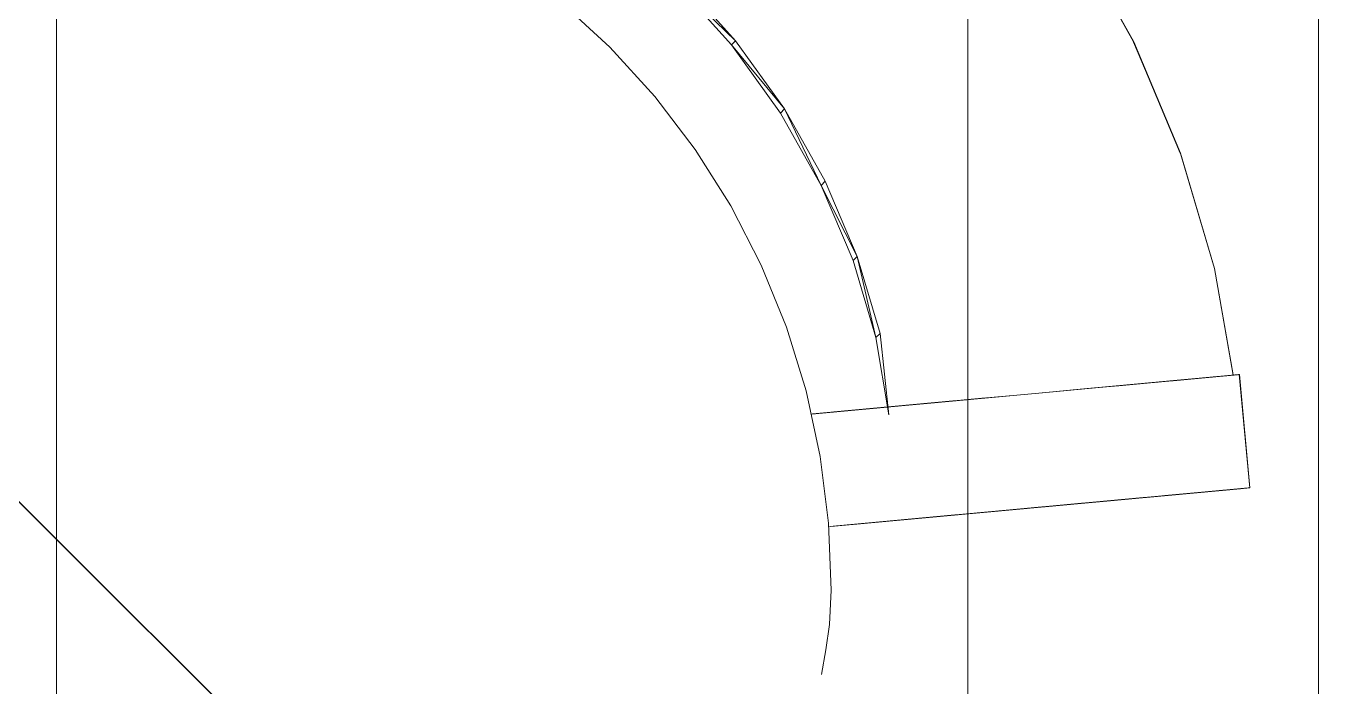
# Model space of a CAD drawing. Extents: x -566 to 72611, y -487 to 32334.
# Drawn here: x 192.74 to 205.76, y 270.48 to 277.02 of the extents above; entities that cross this region are included whole.
import ezdxf

# ---------------------------------------------------------------- set-up
doc = ezdxf.new("R2010")
doc.units = 0
doc.header["$LTSCALE"] = 0.5
doc.header["$MEASUREMENT"] = 0
doc.layers.add('ceilling', color=141, linetype='CONTINUOUS', lineweight=18)
doc.layers.add('floor', color=7, linetype='CONTINUOUS', lineweight=5, true_color=0xcfcfcf)
doc.layers.add('layout', color=7, linetype='CONTINUOUS', lineweight=5, true_color=0xcfcfcf)

msp = doc.modelspace()

# ---------------------------------------------------------------- hatches: boundary and pattern name
at = {"layer": 'floor'}
h = msp.add_hatch(dxfattribs=at)
h.set_pattern_fill('ANSI37', color=256, scale=100, angle=45)
h.set_pattern_definition([(90, (243.028, 267.632), (-12.5, 9e-16), []), (180, (243.028, 267.632), (-9e-16, -12.5), [])])
h.paths.add_polyline_path([(253.46925, 349.5), (154.11744, 349.5), (154.11744, 348.5), (101.14781, 348.5), (101.14781, 349.5), (0, 349.5), (0, 344.5), (36, 344.5, -0.33835703), (0, 308.66941), (0, 308.5), (0, 173.75), (253.46925, 173.75)])
h.paths.add_polyline_path([(36, 344.5), (0, 344.5), (0, 308.66941, 0.33835703)], flags=17)
h.paths.add_polyline_path([(253.46925, 173.75), (0, 173.75), (0, 173.74997), (0, 169.75), (253.46925, 169.75)])
h.paths.add_polyline_path([(253.46925, 169.75), (0, 169.75), (0, 149.21137), (36, 149.21137, -0.33835703), (0, 113.38078), (0, 113.21137), (0, 29.94998), (0, -5), (253.46925, -5)])
h.paths.add_polyline_path([(36, 149.21137), (0, 149.21137), (0, 113.38078, 0.33835703)], flags=17)
h.paths.add_polyline_path([(575.25, 169.75), (510, 169.75), (474.75, 169.75), (327.5, 169.75), (285.46925, 169.75), (285.46925, 165.75), (253.46925, 165.75), (253.46925, -5), (263.99725, -5), (263.99725, 95.99051), (287, 95.99051), (287, 97.5), (292, 97.5), (292, -5), (341.25, -5), (341.25, 13.02988), (341.25012, 15.02988), (346.24839, 15.02988, 0.36108524), (374.08728, 41.24999), (346.25012, 41.24999), (346.25012, 42.99999), (341.25, 42.99999), (341.25, 44.99999), (341.25, 97.5), (357.75, 97.5), (405.75, 97.5), (575.25, 97.5)])

# ---------------------------------------------------------------- linework, layer by layer
at = {"layer": 'ceilling'}
msp.add_line((202.06343, 349.5), (202.06343, 173.75), dxfattribs=at)
at = {"layer": 'layout'}
for points in [[(183.09202, 281.88409, -69.73263), (204.82751, 260.14602, -69.72025), (204.82885, 260.14727, -69.73263)], [(203.70633, 276.86644, -67.45901), (203.70633, 276.86644, -67.45901), (203.12299, 277.91277, -67.49301), (203.70424, 276.86699, -67.41885)], [(199.20552, 277.49902, -76.60426), (199.20552, 277.49902, -76.60426), (199.16469, 277.45838, -77.4938), (199.76212, 276.87668, -76.60138)], [(199.16469, 277.45838, -77.4938), (199.16469, 277.45838, -77.4938), (199.76212, 276.87668, -76.60138), (199.72137, 276.83612, -77.49094)], [(198.51748, 276.81377, -80.51045), (198.51748, 276.81377, -80.51045), (198.03177, 277.26055, -80.51045), (198.51748, 276.81377, -79.38364)], [(198.03177, 277.26055, -79.38364), (198.03177, 277.26055, -79.38364), (198.51748, 276.81377, -79.38364), (198.03177, 277.26055, -80.51045)], [(198.96202, 276.32598, -80.51045), (198.96202, 276.32598, -80.51045), (198.51748, 276.81377, -80.51045), (198.96202, 276.32598, -79.38364)], [(198.51748, 276.81377, -79.38364), (198.51748, 276.81377, -79.38364), (198.96202, 276.32598, -79.38364), (198.51748, 276.81377, -80.51045)], [(199.76212, 276.87668, -76.60138), (199.76212, 276.87668, -76.60138), (199.72137, 276.83612, -77.49094), (200.24661, 276.20203, -76.5928)], [(200.20586, 276.16147, -77.48236), (200.20586, 276.16147, -77.48236), (200.24661, 276.20203, -76.5928), (199.72137, 276.83612, -77.49094)], [(203.70424, 276.86699, -67.41885), (203.70424, 276.86699, -67.41885), (204.16706, 275.76576, -67.37444), (203.70633, 276.86644, -67.45901)], [(203.70633, 276.86644, -67.45901), (203.70633, 276.86644, -67.45901), (204.16933, 275.7647, -67.41459), (203.7049, 276.86424, -67.49924)], [(204.16933, 275.7647, -67.41459), (204.16933, 275.7647, -67.41459), (203.70633, 276.86644, -67.45901), (204.16706, 275.76576, -67.37444)], [(199.3619, 275.8007, -80.51045), (199.3619, 275.8007, -80.51045), (198.96202, 276.32598, -80.51045), (199.3619, 275.8007, -79.38364)], [(198.96202, 276.32598, -79.38364), (198.96202, 276.32598, -79.38364), (199.3619, 275.8007, -79.38364), (198.96202, 276.32598, -80.51045)], [(200.20586, 276.16147, -77.48236), (200.20586, 276.16147, -77.48236), (200.61015, 275.44557, -77.46822), (200.24661, 276.20203, -76.5928)], [(200.6509, 275.48613, -76.57867), (200.6509, 275.48613, -76.57867), (200.24661, 276.20203, -76.5928), (200.61015, 275.44557, -77.46822)], [(199.71425, 275.24202, -80.51045), (199.71425, 275.24202, -80.51045), (199.3619, 275.8007, -80.51045), (199.71425, 275.24202, -79.38364)], [(199.3619, 275.8007, -79.38364), (199.3619, 275.8007, -79.38364), (199.71425, 275.24202, -79.38364), (199.3619, 275.8007, -80.51045)], [(204.16933, 275.7647, -67.41459), (204.16933, 275.7647, -67.41459), (204.50597, 274.62171, -67.36029), (204.16798, 275.76241, -67.45481)], [(200.6509, 275.48613, -76.57867), (200.6509, 275.48613, -76.57867), (200.61015, 275.44557, -77.46822), (200.96824, 274.74078, -76.55921)], [(200.92749, 274.70022, -77.44877), (200.92749, 274.70022, -77.44877), (200.96824, 274.74078, -76.55921), (200.61015, 275.44557, -77.46822)], [(200.01631, 274.65391, -80.51045), (200.01631, 274.65391, -80.51045), (199.71425, 275.24202, -80.51045), (200.01631, 274.65391, -79.38364)], [(199.71425, 275.24202, -79.38364), (199.71425, 275.24202, -79.38364), (200.01631, 274.65391, -79.38364), (199.71425, 275.24202, -80.51045)], [(200.92749, 274.70022, -77.44877), (200.92749, 274.70022, -77.44877), (201.15267, 273.93776, -77.42431), (200.96824, 274.74078, -76.55921)], [(201.19342, 273.97832, -76.53475), (201.19342, 273.97832, -76.53475), (200.96824, 274.74078, -76.55921), (201.15267, 273.93776, -77.42431)], [(200.26594, 274.04095, -80.51045), (200.26594, 274.04095, -80.51045), (200.01631, 274.65391, -80.51045), (200.26594, 274.04095, -79.38364)], [(200.01631, 274.65391, -79.38364), (200.01631, 274.65391, -79.38364), (200.26594, 274.04095, -79.38364), (200.01631, 274.65391, -80.51045)], [(204.69248, 273.56478, -67.27966), (204.69248, 273.56478, -67.27966), (204.50597, 274.62171, -67.36029), (204.69007, 273.56668, -67.23956)], [(200.46123, 273.40767, -80.51045), (200.46123, 273.40767, -80.51045), (200.26594, 274.04095, -80.51045), (200.46123, 273.40767, -79.38364)], [(200.26594, 274.04095, -79.38364), (200.26594, 274.04095, -79.38364), (200.46123, 273.40767, -79.38364), (200.26594, 274.04095, -80.51045)], [(201.15267, 273.93776, -77.42431), (201.15267, 273.93776, -77.42431), (201.28193, 273.17079, -77.39525), (201.19342, 273.97832, -76.53475)], [(204.48638, 273.54572, -67.92834), (204.48638, 273.54572, -67.92834), (204.40337, 273.5381, -68.15076), (203.39737, 273.44534, -68.03635)], [(203.47684, 273.45271, -67.89597), (203.47684, 273.45271, -67.89597), (204.48638, 273.54572, -67.92834), (203.39737, 273.44534, -68.03635)], [(204.57222, 273.55362, -67.70689), (204.57222, 273.55362, -67.70689), (204.48638, 273.54572, -67.92834), (203.47684, 273.45271, -67.89597)], [(203.55877, 273.4602, -67.7569), (203.55877, 273.4602, -67.7569), (204.57222, 273.55362, -67.70689), (203.47684, 273.45271, -67.89597)], [(203.64332, 273.46801, -67.61917), (203.64332, 273.46801, -67.61917), (204.57222, 273.55362, -67.70689), (203.55877, 273.4602, -67.7569)], [(204.66098, 273.56187, -67.48643), (204.66098, 273.56187, -67.48643), (204.57222, 273.55362, -67.70689), (203.64332, 273.46801, -67.61917)], [(203.73039, 273.47605, -67.48286), (203.73039, 273.47605, -67.48286), (204.66098, 273.56187, -67.48643), (203.64332, 273.46801, -67.61917)], [(204.75247, 273.57031, -67.26699), (204.75247, 273.57031, -67.26699), (204.66098, 273.56187, -67.48643), (203.73039, 273.47605, -67.48286)], [(203.81985, 273.48428, -67.34798), (203.81985, 273.48428, -67.34798), (204.75247, 273.57031, -67.26699), (203.73039, 273.47605, -67.48286)], [(203.91184, 273.49274, -67.21458), (203.91184, 273.49274, -67.21458), (204.75247, 273.57031, -67.26699), (203.81985, 273.48428, -67.34798)], [(204.75122, 273.57019, -67.22689), (204.75122, 273.57019, -67.22689), (204.75247, 273.57031, -67.26699), (203.91184, 273.49274, -67.21458)], [(204.74539, 273.56964, -67.18715), (204.74539, 273.56964, -67.18715), (204.75122, 273.57019, -67.22689), (203.91184, 273.49274, -67.21458)], [(204.00629, 273.5015, -67.0827), (204.00629, 273.5015, -67.0827), (204.74539, 273.56964, -67.18715), (203.91184, 273.49274, -67.21458)], [(204.73514, 273.56869, -67.14822), (204.73514, 273.56869, -67.14822), (204.74539, 273.56964, -67.18715), (204.00629, 273.5015, -67.0827)], [(204.72046, 273.56734, -67.11057), (204.72046, 273.56734, -67.11057), (204.73514, 273.56869, -67.14822), (204.00629, 273.5015, -67.0827)], [(204.70155, 273.56557, -67.07462), (204.70155, 273.56557, -67.07462), (204.72046, 273.56734, -67.11057), (204.00629, 273.5015, -67.0827)], [(204.03332, 273.50394, -67.04916), (204.03332, 273.50394, -67.04916), (204.70155, 273.56557, -67.07462), (204.00629, 273.5015, -67.0827)], [(204.67867, 273.56347, -67.0408), (204.67867, 273.56347, -67.0408), (204.70155, 273.56557, -67.07462), (204.03332, 273.50394, -67.04916)], [(204.06373, 273.50678, -67.01825), (204.06373, 273.50678, -67.01825), (204.67867, 273.56347, -67.0408), (204.03332, 273.50394, -67.04916)], [(204.65215, 273.56105, -67.00951), (204.65215, 273.56105, -67.00951), (204.67867, 273.56347, -67.0408), (204.06373, 273.50678, -67.01825)], [(204.09716, 273.50988, -66.99026), (204.09716, 273.50988, -66.99026), (204.65215, 273.56105, -67.00951), (204.06373, 273.50678, -67.01825)], [(204.62217, 273.55829, -66.98109), (204.62217, 273.55829, -66.98109), (204.65215, 273.56105, -67.00951), (204.09716, 273.50988, -66.99026)], [(204.13329, 273.5132, -66.96545), (204.13329, 273.5132, -66.96545), (204.62217, 273.55829, -66.98109), (204.09716, 273.50988, -66.99026)], [(204.58906, 273.55522, -66.95587), (204.58906, 273.55522, -66.95587), (204.62217, 273.55829, -66.98109), (204.13329, 273.5132, -66.96545)], [(204.17178, 273.51676, -66.94405), (204.17178, 273.51676, -66.94405), (204.58906, 273.55522, -66.95587), (204.13329, 273.5132, -66.96545)], [(204.55327, 273.55189, -66.93417), (204.55327, 273.55189, -66.93417), (204.58906, 273.55522, -66.95587), (204.17178, 273.51676, -66.94405)], [(204.21231, 273.52051, -66.92626), (204.21231, 273.52051, -66.92626), (204.55327, 273.55189, -66.93417), (204.17178, 273.51676, -66.94405)], [(204.5307, 273.54983, -66.92349), (204.5307, 273.54983, -66.92349), (204.55327, 273.55189, -66.93417), (204.21231, 273.52051, -66.92626)], [(204.25444, 273.52438, -66.91227), (204.25444, 273.52438, -66.91227), (204.5307, 273.54983, -66.92349), (204.21231, 273.52051, -66.92626)], [(204.47546, 273.54476, -66.90224), (204.47546, 273.54476, -66.90224), (204.5307, 273.54983, -66.92349), (204.25444, 273.52438, -66.91227)], [(204.29783, 273.52838, -66.90217), (204.29783, 273.52838, -66.90217), (204.47546, 273.54476, -66.90224), (204.25444, 273.52438, -66.91227)], [(204.29783, 273.52838, -66.90217), (204.29783, 273.52838, -66.90217), (204.47546, 273.54476, -66.90224), (204.43128, 273.54069, -66.89612)], [(204.29783, 273.52838, -66.90217), (204.29783, 273.52838, -66.90217), (204.43128, 273.54069, -66.89612), (204.34201, 273.53244, -66.89609)], [(204.38665, 273.53657, -66.89406), (204.38665, 273.53657, -66.89406), (204.43128, 273.54069, -66.89612), (204.34201, 273.53244, -66.89609)], [(204.75247, 273.57031, -67.26699), (204.75247, 273.57031, -67.26699), (204.75122, 273.57019, -67.22689), (204.85591, 272.44825, -67.26699)], [(204.85466, 272.44813, -67.22689), (204.85466, 272.44813, -67.22689), (204.85591, 272.44825, -67.26699), (204.75122, 273.57019, -67.22689)], [(204.17143, 273.51676, -68.82346), (204.17143, 273.51676, -68.82346), (204.09984, 273.51013, -69.04939), (202.76693, 273.38726, -92.37602)], [(203.03927, 273.41231, -68.75656), (203.03927, 273.41231, -68.75656), (204.17143, 273.51676, -68.82346), (202.76693, 273.38726, -92.37602)], [(204.24581, 273.52354, -68.59835), (204.24581, 273.52354, -68.59835), (204.17143, 273.51676, -68.82346), (203.03927, 273.41231, -68.75656)], [(203.10564, 273.41848, -68.61022), (203.10564, 273.41848, -68.61022), (204.24581, 273.52354, -68.59835), (203.03927, 273.41231, -68.75656)], [(203.1746, 273.42481, -68.465), (203.1746, 273.42481, -68.465), (204.24581, 273.52354, -68.59835), (203.10564, 273.41848, -68.61022)], [(204.32321, 273.53074, -68.37411), (204.32321, 273.53074, -68.37411), (204.24581, 273.52354, -68.59835), (203.1746, 273.42481, -68.465)], [(203.24624, 273.4314, -68.32092), (203.24624, 273.4314, -68.32092), (204.32321, 273.53074, -68.37411), (203.1746, 273.42481, -68.465)], [(204.40337, 273.5381, -68.15076), (204.40337, 273.5381, -68.15076), (204.32321, 273.53074, -68.37411), (203.24624, 273.4314, -68.32092)], [(203.32051, 273.43829, -68.17802), (203.32051, 273.43829, -68.17802), (204.40337, 273.5381, -68.15076), (203.24624, 273.4314, -68.32092)], [(203.39737, 273.44534, -68.03635), (203.39737, 273.44534, -68.03635), (204.40337, 273.5381, -68.15076), (203.32051, 273.43829, -68.17802)], [(200.60064, 272.75872, -80.51045), (200.60064, 272.75872, -80.51045), (200.46123, 273.40767, -80.51045), (200.60064, 272.75872, -79.38364)], [(200.46123, 273.40767, -79.38364), (200.46123, 273.40767, -79.38364), (200.60064, 272.75872, -79.38364), (200.46123, 273.40767, -80.51045)], [(201.64073, 273.2834, -80.31425), (201.64073, 273.2834, -80.31425), (201.615, 273.28104, -80.53673), (200.51621, 273.17975, -80.42672)], [(200.54269, 273.18221, -80.19775), (200.54269, 273.18221, -80.19775), (201.64073, 273.2834, -80.31425), (200.51621, 273.17975, -80.42672)], [(200.52458, 273.18051, -85.99404), (200.52458, 273.18051, -85.99404), (201.68601, 273.28757, -86.44029), (200.58799, 273.18636, -86.55701)], [(201.62413, 273.28191, -85.89035), (201.62413, 273.28191, -85.89035), (201.68601, 273.28757, -86.44029), (200.52458, 273.18051, -85.99404)], [(201.66799, 273.28595, -80.09193), (201.66799, 273.28595, -80.09193), (201.64073, 273.2834, -80.31425), (200.54269, 273.18221, -80.19775)], [(200.57066, 273.18474, -79.96895), (200.57066, 273.18474, -79.96895), (201.66799, 273.28595, -80.09193), (200.54269, 273.18221, -80.19775)], [(201.69497, 273.28843, -79.88265), (201.69497, 273.28843, -79.88265), (201.66799, 273.28595, -80.09193), (200.57066, 273.18474, -79.96895)], [(200.60174, 273.1876, -79.72841), (200.60174, 273.1876, -79.72841), (201.69497, 273.28843, -79.88265), (200.57066, 273.18474, -79.96895)], [(200.58799, 273.18636, -86.55701), (200.58799, 273.18636, -86.55701), (201.75523, 273.29399, -86.98946), (200.65883, 273.19288, -87.11918)], [(201.68601, 273.28757, -86.44029), (201.68601, 273.28757, -86.44029), (201.75523, 273.29399, -86.98946), (200.58799, 273.18636, -86.55701)], [(202.37397, 273.35101, -76.26654), (202.37397, 273.35101, -76.26654), (201.69497, 273.28843, -79.88265), (200.60174, 273.1876, -79.72841)], [(201.28936, 273.25105, -76.06652), (201.28936, 273.25105, -76.06652), (202.37397, 273.35101, -76.26654), (200.60174, 273.1876, -79.72841)], [(200.65883, 273.19288, -87.11918), (200.65883, 273.19288, -87.11918), (201.83174, 273.30104, -87.53776), (200.7371, 273.20008, -87.68047)], [(201.75523, 273.29399, -86.98946), (201.75523, 273.29399, -86.98946), (201.83174, 273.30104, -87.53776), (200.65883, 273.19288, -87.11918)], [(200.7371, 273.20008, -87.68047), (200.7371, 273.20008, -87.68047), (201.91553, 273.30874, -88.08511), (200.82291, 273.208, -88.24079)], [(201.83174, 273.30104, -87.53776), (201.83174, 273.30104, -87.53776), (201.91553, 273.30874, -88.08511), (200.7371, 273.20008, -87.68047)], [(200.82291, 273.208, -88.24079), (200.82291, 273.208, -88.24079), (202.00657, 273.31712, -88.63142), (200.91613, 273.21661, -88.80004)], [(201.91553, 273.30874, -88.08511), (201.91553, 273.30874, -88.08511), (202.00657, 273.31712, -88.63142), (200.82291, 273.208, -88.24079)], [(200.91613, 273.21661, -88.80004), (200.91613, 273.21661, -88.80004), (202.10497, 273.32624, -89.17662), (201.0168, 273.22587, -89.35815)], [(202.00657, 273.31712, -88.63142), (202.00657, 273.31712, -88.63142), (202.10497, 273.32624, -89.17662), (200.91613, 273.21661, -88.80004)], [(201.0168, 273.22587, -89.35815), (201.0168, 273.22587, -89.35815), (202.21052, 273.33596, -89.7206), (201.12487, 273.23583, -89.91502)], [(202.10497, 273.32624, -89.17662), (202.10497, 273.32624, -89.17662), (202.21052, 273.33596, -89.7206), (201.0168, 273.22587, -89.35815)], [(201.12487, 273.23583, -89.91502), (201.12487, 273.23583, -89.91502), (202.32368, 273.34634, -90.26526), (201.24, 273.24648, -90.46875)], [(202.21052, 273.33596, -89.7206), (202.21052, 273.33596, -89.7206), (202.32368, 273.34634, -90.26526), (201.12487, 273.23583, -89.91502)], [(201.24, 273.24648, -90.46875), (201.24, 273.24648, -90.46875), (202.436, 273.35669, -90.79113), (201.35265, 273.25686, -90.99615)], [(202.32368, 273.34634, -90.26526), (202.32368, 273.34634, -90.26526), (202.436, 273.35669, -90.79113), (201.24, 273.24648, -90.46875)], [(201.99597, 273.31617, -72.9435), (201.99597, 273.31617, -72.9435), (201.28936, 273.25105, -76.06652), (202.2367, 273.33838, -71.87965)], [(201.35265, 273.25686, -90.99615), (201.35265, 273.25686, -90.99615), (202.54753, 273.36699, -91.31921), (201.46369, 273.26711, -91.52199)], [(202.436, 273.35669, -90.79113), (202.436, 273.35669, -90.79113), (202.54753, 273.36699, -91.31921), (201.35265, 273.25686, -90.99615)], [(201.46369, 273.26711, -91.52199), (201.46369, 273.26711, -91.52199), (202.6578, 273.37716, -91.8475), (201.57349, 273.27723, -92.04804)], [(202.54753, 273.36699, -91.31921), (202.54753, 273.36699, -91.31921), (202.6578, 273.37716, -91.8475), (201.46369, 273.26711, -91.52199)], [(201.57349, 273.27723, -92.04804), (201.57349, 273.27723, -92.04804), (202.76693, 273.38726, -92.37602), (201.68206, 273.28721, -92.57433)], [(202.6578, 273.37716, -91.8475), (202.6578, 273.37716, -91.8475), (202.76693, 273.38726, -92.37602), (201.57349, 273.27723, -92.04804)], [(200.68329, 272.09913, -80.51045), (200.68329, 272.09913, -80.51045), (200.60064, 272.75872, -80.51045), (200.68329, 272.09913, -79.38364)], [(200.60064, 272.75872, -79.38364), (200.60064, 272.75872, -79.38364), (200.68329, 272.09913, -79.38364), (200.60064, 272.75872, -80.51045)], [(204.00561, 272.36984, -69.73302), (204.00561, 272.36984, -69.73302), (202.82906, 272.26137, -69.87468), (203.95353, 272.36506, -69.9282)], [(202.88161, 272.26619, -69.67496), (202.88161, 272.26619, -69.67496), (202.82906, 272.26137, -69.87468), (204.00561, 272.36984, -69.73302)], [(204.06877, 272.37561, -69.50362), (204.06877, 272.37561, -69.50362), (202.88161, 272.26619, -69.67496), (204.00561, 272.36984, -69.73302)], [(202.93521, 272.27118, -69.47433), (202.93521, 272.27118, -69.47433), (202.88161, 272.26619, -69.67496), (204.06877, 272.37561, -69.50362)], [(204.13456, 272.38167, -69.27612), (204.13456, 272.38167, -69.27612), (202.93521, 272.27118, -69.47433), (204.06877, 272.37561, -69.50362)], [(203.00106, 272.27718, -69.23502), (203.00106, 272.27718, -69.23502), (202.93521, 272.27118, -69.47433), (204.13456, 272.38167, -69.27612)], [(204.20328, 272.38807, -69.04939), (204.20328, 272.38807, -69.04939), (203.00106, 272.27718, -69.23502), (204.13456, 272.38167, -69.27612)], [(203.07041, 272.28364, -68.99538), (203.07041, 272.28364, -68.99538), (203.00106, 272.27718, -69.23502), (204.20328, 272.38807, -69.04939)], [(204.27489, 272.39468, -68.82346), (204.27489, 272.39468, -68.82346), (203.07041, 272.28364, -68.99538), (204.20328, 272.38807, -69.04939)], [(203.14271, 272.29025, -68.75656), (203.14271, 272.29025, -68.75656), (203.07041, 272.28364, -68.99538), (204.27489, 272.39468, -68.82346)], [(204.34925, 272.40148, -68.59835), (204.34925, 272.40148, -68.59835), (203.14271, 272.29025, -68.75656), (204.27489, 272.39468, -68.82346)], [(203.20908, 272.29642, -68.61022), (203.20908, 272.29642, -68.61022), (203.14271, 272.29025, -68.75656), (204.34925, 272.40148, -68.59835)], [(203.27804, 272.30276, -68.465), (203.27804, 272.30276, -68.465), (203.20908, 272.29642, -68.61022), (204.34925, 272.40148, -68.59835)], [(204.42665, 272.40868, -68.37411), (204.42665, 272.40868, -68.37411), (203.27804, 272.30276, -68.465), (204.34925, 272.40148, -68.59835)], [(203.34968, 272.30934, -68.32092), (203.34968, 272.30934, -68.32092), (203.27804, 272.30276, -68.465), (204.42665, 272.40868, -68.37411)], [(204.50681, 272.41605, -68.15076), (204.50681, 272.41605, -68.15076), (203.34968, 272.30934, -68.32092), (204.42665, 272.40868, -68.37411)], [(203.42395, 272.31623, -68.17802), (203.42395, 272.31623, -68.17802), (203.34968, 272.30934, -68.32092), (204.50681, 272.41605, -68.15076)], [(203.50081, 272.32328, -68.03635), (203.50081, 272.32328, -68.03635), (203.42395, 272.31623, -68.17802), (204.50681, 272.41605, -68.15076)], [(204.58982, 272.42367, -67.92834), (204.58982, 272.42367, -67.92834), (203.50081, 272.32328, -68.03635), (204.50681, 272.41605, -68.15076)], [(203.58028, 272.33065, -67.89597), (203.58028, 272.33065, -67.89597), (203.50081, 272.32328, -68.03635), (204.58982, 272.42367, -67.92834)], [(204.67566, 272.43156, -67.70689), (204.67566, 272.43156, -67.70689), (203.58028, 272.33065, -67.89597), (204.58982, 272.42367, -67.92834)], [(203.66221, 272.33814, -67.7569), (203.66221, 272.33814, -67.7569), (203.58028, 272.33065, -67.89597), (204.67566, 272.43156, -67.70689)], [(203.74676, 272.34595, -67.61917), (203.74676, 272.34595, -67.61917), (203.66221, 272.33814, -67.7569), (204.67566, 272.43156, -67.70689)], [(204.76442, 272.43981, -67.48643), (204.76442, 272.43981, -67.48643), (203.74676, 272.34595, -67.61917), (204.67566, 272.43156, -67.70689)], [(203.83383, 272.35399, -67.48286), (203.83383, 272.35399, -67.48286), (203.74676, 272.34595, -67.61917), (204.76442, 272.43981, -67.48643)], [(204.85591, 272.44825, -67.26699), (204.85591, 272.44825, -67.26699), (203.83383, 272.35399, -67.48286), (204.76442, 272.43981, -67.48643)], [(203.92331, 272.3622, -67.34798), (203.92331, 272.3622, -67.34798), (203.83383, 272.35399, -67.48286), (204.85591, 272.44825, -67.26699)], [(204.01528, 272.37068, -67.21458), (204.01528, 272.37068, -67.21458), (203.92331, 272.3622, -67.34798), (204.85591, 272.44825, -67.26699)], [(204.85466, 272.44813, -67.22689), (204.85466, 272.44813, -67.22689), (204.01528, 272.37068, -67.21458), (204.85591, 272.44825, -67.26699)], [(204.84885, 272.44756, -67.18715), (204.84885, 272.44756, -67.18715), (204.01528, 272.37068, -67.21458), (204.85466, 272.44813, -67.22689)], [(204.10973, 272.37944, -67.0827), (204.10973, 272.37944, -67.0827), (204.01528, 272.37068, -67.21458), (204.84885, 272.44756, -67.18715)], [(204.83858, 272.44663, -67.14822), (204.83858, 272.44663, -67.14822), (204.10973, 272.37944, -67.0827), (204.84885, 272.44756, -67.18715)], [(204.8239, 272.44529, -67.11057), (204.8239, 272.44529, -67.11057), (204.10973, 272.37944, -67.0827), (204.83858, 272.44663, -67.14822)], [(204.80499, 272.44352, -67.07462), (204.80499, 272.44352, -67.07462), (204.10973, 272.37944, -67.0827), (204.8239, 272.44529, -67.11057)], [(204.13676, 272.38188, -67.04916), (204.13676, 272.38188, -67.04916), (204.10973, 272.37944, -67.0827), (204.80499, 272.44352, -67.07462)], [(204.78211, 272.44141, -67.0408), (204.78211, 272.44141, -67.0408), (204.13676, 272.38188, -67.04916), (204.80499, 272.44352, -67.07462)], [(204.16717, 272.38472, -67.01825), (204.16717, 272.38472, -67.01825), (204.13676, 272.38188, -67.04916), (204.78211, 272.44141, -67.0408)], [(204.75559, 272.43899, -67.00951), (204.75559, 272.43899, -67.00951), (204.16717, 272.38472, -67.01825), (204.78211, 272.44141, -67.0408)], [(204.2006, 272.38782, -66.99026), (204.2006, 272.38782, -66.99026), (204.16717, 272.38472, -67.01825), (204.75559, 272.43899, -67.00951)], [(204.72561, 272.43623, -66.98109), (204.72561, 272.43623, -66.98109), (204.2006, 272.38782, -66.99026), (204.75559, 272.43899, -67.00951)], [(204.23673, 272.39114, -66.96545), (204.23673, 272.39114, -66.96545), (204.2006, 272.38782, -66.99026), (204.72561, 272.43623, -66.98109)], [(204.6925, 272.43316, -66.95587), (204.6925, 272.43316, -66.95587), (204.23673, 272.39114, -66.96545), (204.72561, 272.43623, -66.98109)], [(204.27524, 272.39468, -66.94405), (204.27524, 272.39468, -66.94405), (204.23673, 272.39114, -66.96545), (204.6925, 272.43316, -66.95587)], [(204.65671, 272.42983, -66.93417), (204.65671, 272.42983, -66.93417), (204.27524, 272.39468, -66.94405), (204.6925, 272.43316, -66.95587)], [(204.31575, 272.39845, -66.92626), (204.31575, 272.39845, -66.92626), (204.27524, 272.39468, -66.94405), (204.65671, 272.42983, -66.93417)], [(204.63414, 272.42777, -66.92349), (204.63414, 272.42777, -66.92349), (204.31575, 272.39845, -66.92626), (204.65671, 272.42983, -66.93417)], [(204.35788, 272.40232, -66.91226), (204.35788, 272.40232, -66.91226), (204.31575, 272.39845, -66.92626), (204.63414, 272.42777, -66.92349)], [(204.5789, 272.4227, -66.90224), (204.5789, 272.4227, -66.90224), (204.35788, 272.40232, -66.91226), (204.63414, 272.42777, -66.92349)], [(204.40127, 272.40632, -66.90217), (204.40127, 272.40632, -66.90217), (204.35788, 272.40232, -66.91226), (204.5789, 272.4227, -66.90224)], [(204.53472, 272.41864, -66.89612), (204.53472, 272.41864, -66.89612), (204.40127, 272.40632, -66.90217), (204.5789, 272.4227, -66.90224)], [(204.44545, 272.41038, -66.89609), (204.44545, 272.41038, -66.89609), (204.40127, 272.40632, -66.90217), (204.53472, 272.41864, -66.89612)], [(204.49008, 272.41451, -66.89406), (204.49008, 272.41451, -66.89406), (204.44545, 272.41038, -66.89609), (204.53472, 272.41864, -66.89612)], [(204.63414, 272.42777, -66.92349), (204.63414, 272.42777, -66.92349), (204.6187, 272.42632, -66.91623), (204.5789, 272.4227, -66.90224)], [(203.17994, 272.29368, -73.16138), (203.17994, 272.29368, -73.16138), (201.3928, 272.12899, -76.06652), (202.47741, 272.22895, -76.26654)], [(202.09941, 272.19412, -72.9435), (202.09941, 272.19412, -72.9435), (201.3928, 272.12899, -76.06652), (203.17994, 272.29368, -73.16138)], [(201.45609, 272.1348, -90.99615), (201.45609, 272.1348, -90.99615), (201.56713, 272.14505, -91.52199), (202.65097, 272.24493, -91.31921)], [(202.53944, 272.23464, -90.79114), (202.53944, 272.23464, -90.79114), (201.45609, 272.1348, -90.99615), (202.65097, 272.24493, -91.31921)], [(201.56713, 272.14505, -91.52199), (201.56713, 272.14505, -91.52199), (201.67693, 272.15517, -92.04804), (202.76124, 272.2551, -91.8475)], [(202.65097, 272.24493, -91.31921), (202.65097, 272.24493, -91.31921), (201.56713, 272.14505, -91.52199), (202.76124, 272.2551, -91.8475)], [(201.67693, 272.15517, -92.04804), (201.67693, 272.15517, -92.04804), (201.7855, 272.16515, -92.57433), (202.87037, 272.2652, -92.37602)], [(202.76124, 272.2551, -91.8475), (202.76124, 272.2551, -91.8475), (201.67693, 272.15517, -92.04804), (202.87037, 272.2652, -92.37602)], [(201.7855, 272.16515, -92.57433), (201.7855, 272.16515, -92.57433), (201.8929, 272.17509, -93.10083), (202.97814, 272.27512, -92.90478)], [(202.87037, 272.2652, -92.37602), (202.87037, 272.2652, -92.37602), (201.7855, 272.16515, -92.57433), (202.97814, 272.27512, -92.90478)], [(201.8929, 272.17509, -93.10083), (201.8929, 272.17509, -93.10083), (201.99907, 272.18488, -93.62756), (203.08478, 272.28495, -93.43375)], [(202.97814, 272.27512, -92.90478), (202.97814, 272.27512, -92.90478), (201.8929, 272.17509, -93.10083), (203.08478, 272.28495, -93.43375)], [(201.99907, 272.18488, -93.62756), (201.99907, 272.18488, -93.62756), (202.10399, 272.19454, -94.1545), (203.19015, 272.29467, -93.96294)], [(203.08478, 272.28495, -93.43375), (203.08478, 272.28495, -93.43375), (201.99907, 272.18488, -93.62756), (203.19015, 272.29467, -93.96294)], [(203.4205, 272.31589, -72.09834), (203.4205, 272.31589, -72.09834), (202.09941, 272.19412, -72.9435), (203.17994, 272.29368, -73.16138)], [(202.34014, 272.21632, -71.87965), (202.34014, 272.21632, -71.87965), (202.09941, 272.19412, -72.9435), (203.4205, 272.31589, -72.09834)], [(202.10399, 272.19454, -94.1545), (202.10399, 272.19454, -94.1545), (202.20766, 272.20407, -94.68166), (203.29427, 272.30427, -94.49234)], [(203.19015, 272.29467, -93.96294), (203.19015, 272.29467, -93.96294), (202.10399, 272.19454, -94.1545), (203.29427, 272.30427, -94.49234)], [(202.20766, 272.20407, -94.68166), (202.20766, 272.20407, -94.68166), (202.31018, 272.21355, -95.20904), (203.39716, 272.31372, -95.02197)], [(203.29427, 272.30427, -94.49234), (203.29427, 272.30427, -94.49234), (202.20766, 272.20407, -94.68166), (203.39716, 272.31372, -95.02197)], [(202.31018, 272.21355, -95.20904), (202.31018, 272.21355, -95.20904), (202.41145, 272.22289, -95.73662), (203.49889, 272.32313, -95.5518)], [(203.39716, 272.31372, -95.02197), (203.39716, 272.31372, -95.02197), (202.31018, 272.21355, -95.20904), (203.49889, 272.32313, -95.5518)], [(203.51154, 272.32427, -71.70214), (203.51154, 272.32427, -71.70214), (202.34014, 272.21632, -71.87965), (203.46576, 272.32008, -71.89996)], [(202.38592, 272.22051, -71.67886), (202.38592, 272.22051, -71.67886), (202.34014, 272.21632, -71.87965), (203.51154, 272.32427, -71.70214)], [(203.46576, 272.32008, -71.89996), (203.46576, 272.32008, -71.89996), (202.34014, 272.21632, -71.87965), (203.4205, 272.31589, -72.09834)], [(203.55803, 272.32861, -71.50446), (203.55803, 272.32861, -71.50446), (202.38592, 272.22051, -71.67886), (203.51154, 272.32427, -71.70214)], [(202.43245, 272.22481, -71.47781), (202.43245, 272.22481, -71.47781), (202.38592, 272.22051, -71.67886), (203.55803, 272.32861, -71.50446)], [(202.41145, 272.22289, -95.73662), (202.41145, 272.22289, -95.73662), (202.51147, 272.23211, -96.26441), (203.59936, 272.33242, -96.08183)], [(203.49889, 272.32313, -95.5518), (203.49889, 272.32313, -95.5518), (202.41145, 272.22289, -95.73662), (203.59936, 272.33242, -96.08183)], [(203.6051, 272.33288, -71.30691), (203.6051, 272.33288, -71.30691), (202.43245, 272.22481, -71.47781), (203.55803, 272.32861, -71.50446)], [(202.47963, 272.22914, -71.27691), (202.47963, 272.22914, -71.27691), (202.43245, 272.22481, -71.47781), (203.6051, 272.33288, -71.30691)], [(203.65289, 272.3373, -71.10952), (203.65289, 272.3373, -71.10952), (202.47963, 272.22914, -71.27691), (203.6051, 272.33288, -71.30691)], [(202.52757, 272.23359, -71.07615), (202.52757, 272.23359, -71.07615), (202.47963, 272.22914, -71.27691), (203.65289, 272.3373, -71.10952)], [(202.61039, 272.24123, -96.79295), (202.61039, 272.24123, -96.79295), (203.69845, 272.34153, -96.6115), (202.51147, 272.23211, -96.26441)], [(203.59936, 272.33242, -96.08183), (203.59936, 272.33242, -96.08183), (202.51147, 272.23211, -96.26441), (203.69845, 272.34153, -96.6115)], [(203.70132, 272.34176, -70.91225), (203.70132, 272.34176, -70.91225), (202.52757, 272.23359, -71.07615), (203.65289, 272.3373, -71.10952)], [(202.57616, 272.23807, -70.87553), (202.57616, 272.23807, -70.87553), (202.52757, 272.23359, -71.07615), (203.70132, 272.34176, -70.91225)], [(203.75051, 272.34633, -70.71515), (203.75051, 272.34633, -70.71515), (202.57616, 272.23807, -70.87553), (203.70132, 272.34176, -70.91225)], [(202.62539, 272.24259, -70.67506), (202.62539, 272.24259, -70.67506), (202.57616, 272.23807, -70.87553), (203.75051, 272.34633, -70.71515)], [(203.80024, 272.35087, -70.51819), (203.80024, 272.35087, -70.51819), (202.62539, 272.24259, -70.67506), (203.75051, 272.34633, -70.71515)], [(202.67525, 272.24718, -70.47474), (202.67525, 272.24718, -70.47474), (202.62539, 272.24259, -70.67506), (203.80024, 272.35087, -70.51819)], [(203.85068, 272.35557, -70.32137), (203.85068, 272.35557, -70.32137), (202.67525, 272.24718, -70.47474), (203.80024, 272.35087, -70.51819)], [(202.72586, 272.25188, -70.27457), (202.72586, 272.25188, -70.27457), (202.67525, 272.24718, -70.47474), (203.85068, 272.35557, -70.32137)], [(203.9018, 272.36029, -70.12471), (203.9018, 272.36029, -70.12471), (202.72586, 272.25188, -70.27457), (203.85068, 272.35557, -70.32137)], [(202.77713, 272.25661, -70.07454), (202.77713, 272.25661, -70.07454), (202.72586, 272.25188, -70.27457), (203.9018, 272.36029, -70.12471)], [(203.95353, 272.36506, -69.9282), (203.95353, 272.36506, -69.9282), (202.77713, 272.25661, -70.07454), (203.9018, 272.36029, -70.12471)], [(202.82906, 272.26137, -69.87468), (202.82906, 272.26137, -69.87468), (202.77713, 272.25661, -70.07454), (203.95353, 272.36506, -69.9282)], [(200.69143, 272.0643, -86.55701), (200.69143, 272.0643, -86.55701), (200.76227, 272.07083, -87.11918), (201.85867, 272.17193, -86.98946)], [(201.78945, 272.16551, -86.44029), (201.78945, 272.16551, -86.44029), (200.69143, 272.0643, -86.55701), (201.85867, 272.17193, -86.98946)], [(202.47741, 272.22895, -76.26654), (202.47741, 272.22895, -76.26654), (200.70518, 272.06554, -79.72841), (201.79843, 272.16635, -79.88265)], [(201.3928, 272.12899, -76.06652), (201.3928, 272.12899, -76.06652), (200.70518, 272.06554, -79.72841), (202.47741, 272.22895, -76.26654)], [(200.76227, 272.07083, -87.11918), (200.76227, 272.07083, -87.11918), (200.84056, 272.078, -87.68047), (201.93518, 272.17898, -87.53776)], [(201.85867, 272.17193, -86.98946), (201.85867, 272.17193, -86.98946), (200.76227, 272.07083, -87.11918), (201.93518, 272.17898, -87.53776)], [(200.84056, 272.078, -87.68047), (200.84056, 272.078, -87.68047), (200.92635, 272.08594, -88.24079), (202.01897, 272.18669, -88.08511)], [(201.93518, 272.17898, -87.53776), (201.93518, 272.17898, -87.53776), (200.84056, 272.078, -87.68047), (202.01897, 272.18669, -88.08511)], [(200.92635, 272.08594, -88.24079), (200.92635, 272.08594, -88.24079), (201.01959, 272.09453, -88.80004), (202.11001, 272.19506, -88.63143)], [(202.01897, 272.18669, -88.08511), (202.01897, 272.18669, -88.08511), (200.92635, 272.08594, -88.24079), (202.11001, 272.19506, -88.63143)], [(201.01959, 272.09453, -88.80004), (201.01959, 272.09453, -88.80004), (201.12024, 272.10381, -89.35815), (202.20841, 272.20418, -89.17662)], [(202.11001, 272.19506, -88.63143), (202.11001, 272.19506, -88.63143), (201.01959, 272.09453, -88.80004), (202.20841, 272.20418, -89.17662)], [(201.12024, 272.10381, -89.35815), (201.12024, 272.10381, -89.35815), (201.22831, 272.11377, -89.91502), (202.31396, 272.2139, -89.7206)], [(202.20841, 272.20418, -89.17662), (202.20841, 272.20418, -89.17662), (201.12024, 272.10381, -89.35815), (202.31396, 272.2139, -89.7206)], [(201.22831, 272.11377, -89.91502), (201.22831, 272.11377, -89.91502), (201.34344, 272.12442, -90.46875), (202.42712, 272.22428, -90.26526)], [(202.31396, 272.2139, -89.7206), (202.31396, 272.2139, -89.7206), (201.22831, 272.11377, -89.91502), (202.42712, 272.22428, -90.26526)], [(201.34344, 272.12442, -90.46875), (201.34344, 272.12442, -90.46875), (201.45609, 272.1348, -90.99615), (202.53944, 272.23464, -90.79114)], [(202.42712, 272.22428, -90.26526), (202.42712, 272.22428, -90.26526), (201.34344, 272.12442, -90.46875), (202.53944, 272.23464, -90.79114)], [(200.7084, 271.43367, -80.51045), (200.7084, 271.43367, -80.51045), (200.68329, 272.09913, -80.51045), (200.7084, 271.43367, -79.38364)], [(200.68329, 272.09913, -79.38364), (200.68329, 272.09913, -79.38364), (200.7084, 271.43367, -79.38364), (200.68329, 272.09913, -80.51045)], [(200.69177, 271.09306, -79.38364), (200.69177, 271.09306, -79.38364), (200.69177, 271.09306, -80.51045), (200.7084, 271.43367, -79.38364)], [(200.7084, 271.43367, -80.51045), (200.7084, 271.43367, -80.51045), (200.7084, 271.43367, -79.38364), (200.69177, 271.09306, -80.51045)], [(200.65809, 270.84416, -79.38364), (200.65809, 270.84416, -79.38364), (200.65809, 270.84416, -80.51045), (200.69177, 271.09306, -79.38364)], [(200.69177, 271.09306, -80.51045), (200.69177, 271.09306, -80.51045), (200.69177, 271.09306, -79.38364), (200.65809, 270.84416, -80.51045)], [(200.61283, 270.59686, -79.38364), (200.61283, 270.59686, -79.38364), (200.61283, 270.59686, -80.51045), (200.65809, 270.84416, -79.38364)], [(200.65809, 270.84416, -80.51045), (200.65809, 270.84416, -80.51045), (200.65809, 270.84416, -79.38364), (200.61283, 270.59686, -80.51045)]]:
    msp.add_3dface(points, dxfattribs=at)

doc.saveas('drawing.dxf')
